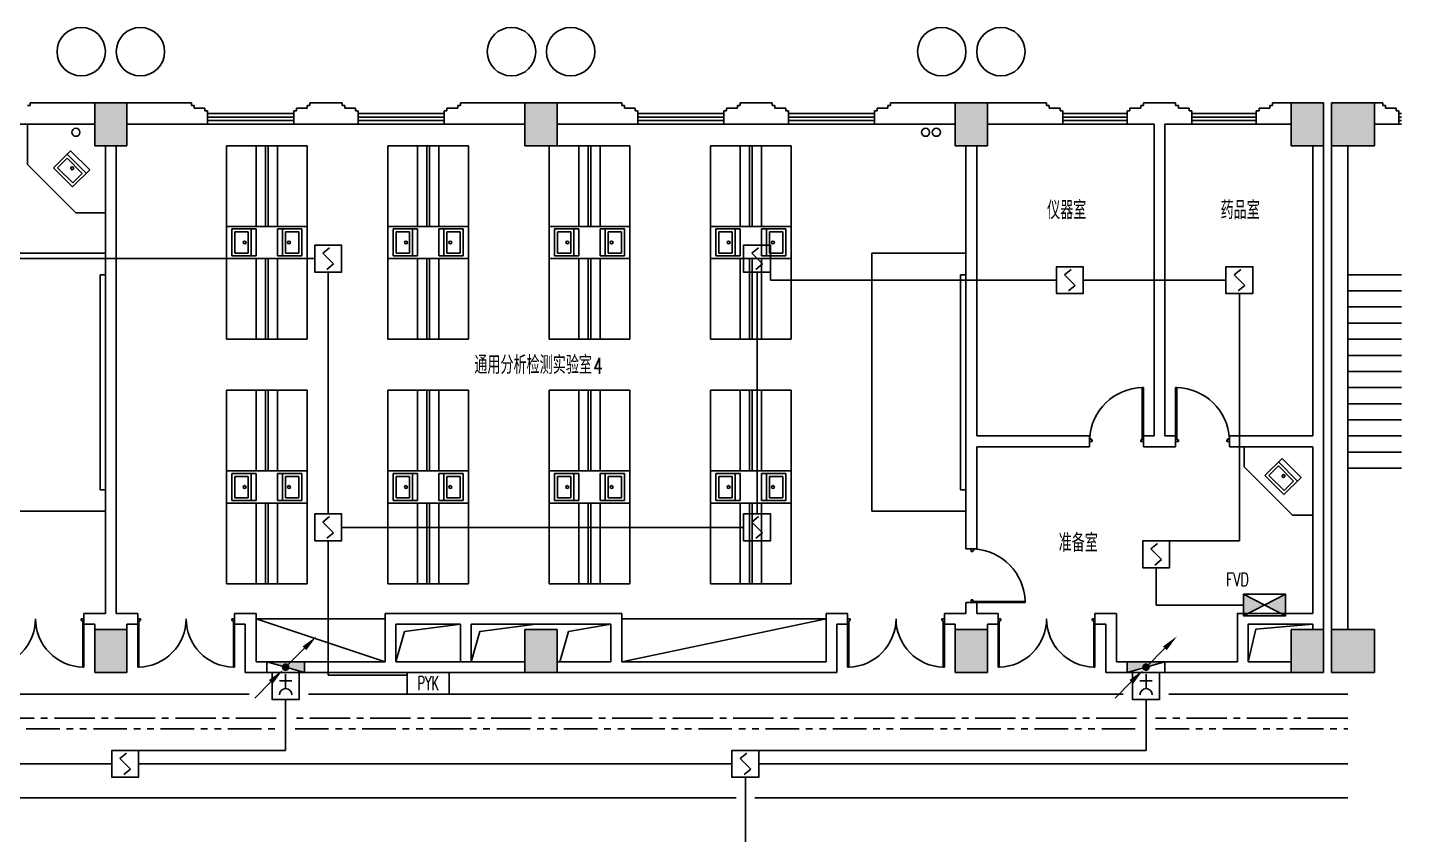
# Model space of a CAD drawing. Extents: x 190999 to 918899, y -200814 to 215286.
# Drawn here: x 259262 to 284812, y 10053 to 25067 of the extents above; entities that cross this region are included whole.
import ezdxf
from ezdxf.enums import TextEntityAlignment as Align

# ---------------------------------------------------------------- set-up
doc = ezdxf.new("R2010")
doc.units = 0
doc.header["$LTSCALE"] = 1000
doc.header["$MEASUREMENT"] = 0
doc.linetypes.add('CENTER2', pattern=[1.125, 0.75, -0.125, 0.125, -0.125])
doc.linetypes.add('PHANTOM2', pattern=[1.25, 0.625, -0.125, 0.125, -0.125, 0.125, -0.125])
for name, color, linetype in [('00-EQUIP', 3, 'Continuous'), ('00-LWIRE', 4, 'Continuous'), ('00-WIRE-4', 6, 'Continuous'), ('A-墙线', 2, 'Continuous'), ('A-外包装修', 250, 'Continuous'), ('A-外窗', 145, 'Continuous'), ('A-家具', 250, 'Continuous'), ('A-门', 167, 'Continuous'), ('COLUMN', 2, 'Continuous'), ('EQUIP_消火栓', 1, 'Continuous'), ('PUB_HATCH', 250, 'Continuous'), ('STAIR', 5, 'Continuous'), ('WIRE-4', 6, 'Continuous'), ('房间名称', 7, 'Continuous'), ('暖通-风-说明', 3, 'Continuous'), ('洞口线', 165, 'Continuous'), ('雨水管', 151, 'Continuous')]:
    doc.layers.add(name, color=color, linetype=linetype)
doc.styles.add('_COMPLEX', font='COMPLEX.shx', dxfattribs={"width": 0.5})
doc.styles.add('_TCH_DIM', font='SIMPLEX', dxfattribs={"bigfont": 'GBCBIG'})
doc.styles.add('HZ-ZGBZ', font='romanc.shx', dxfattribs={"width": 0.65})
doc.styles.get("Standard").update_dxf_attribs({"font": 'simhei.ttf'})
doc.styles.add('XXK', font='romans.shx', dxfattribs={"width": 0.75, "bigfont": 'hzf.shx'})
doc.styles.add('zz-1', font='arial.ttf', dxfattribs={"width": 0.8})
doc.linetypes.add('4INE', pattern='A,1,-0.15,["4",XXK,S=0.3,R=0,X=-0.1,Y=-0.1],-0.25', length=1.4)
doc.linetypes.add('BIG-DLINE', pattern='A,1,-0.15,["D",XXK,S=0.2,R=0,X=-0.1,Y=-0.09],-0.2', length=1.35)

# ---------------------------------------------------------------- blocks, each defined once
blk = doc.blocks.new('m1000')
at = {"layer": 'A-墙线'}
for p, q in [((0, 0), (0, 200)), ((1000, 0), (1000, 200))]:
    blk.add_line(p, q, dxfattribs=at)
at = {"layer": 'A-门'}
for p, q in [((0, 1100), (0, 100)), ((0, 1100), (20, 1100)), ((20, 1100), (20, 150)), ((0, 150), (30, 150)), ((0, 100), (50, 100)), ((30, 150), (30, 130)), ((30, 130), (50, 130)), ((50, 130), (50, 100)), ((950, 130), (950, 100)), ((970, 130), (950, 130)), ((1000, 100), (950, 100)), ((970, 150), (970, 130)), ((1000, 150), (970, 150)), ((1000, 150), (1000, 100))]:
    blk.add_line(p, q, dxfattribs=at)
blk.add_arc((0, 100), 1000, 2.866, 88.854, dxfattribs=at)
blk = doc.blocks.new('m1800')
at = {"layer": 'A-墙线'}
for p, q in [((-900, -100), (-900, 100)), ((900, -100), (900, 100))]:
    blk.add_line(p, q, dxfattribs=at)
at = {"layer": 'A-门'}
for p, q in [((-900, 900), (-900, 0)), ((-900, 900), (-880, 900)), ((-880, 900), (-880, 50)), ((880, 900), (880, 50)), ((900, 900), (880, 900)), ((900, 900), (900, 0)), ((-900, 50), (-870, 50)), ((-900, 0), (-850, 0)), ((-870, 50), (-870, 30)), ((-870, 30), (-850, 30)), ((-850, 30), (-850, 0)), ((850, 30), (850, 0)), ((870, 30), (850, 30)), ((900, 0), (850, 0)), ((870, 50), (870, 30)), ((900, 50), (870, 50))]:
    blk.add_line(p, q, dxfattribs=at)
for centre, start, end in [((-900, 0), 0, 88.7267), ((900, 0), 91.2733, 180)]:
    blk.add_arc(centre, 900, start, end, dxfattribs=at)
blk = doc.blocks.new('$TwtSys$00000434')
for p, q in [((-0.5, 0.5), (-0.5, -0.5)), ((-0.5, -0.5), (0.5, 0.5)), ((0.5, 0.5), (-0.5, 0.5)), ((0.5, -0.5), (0.5, 0.5)), ((-0.5, -0.5), (0.5, -0.5))]:
    blk.add_line(p, q)
blk.add_solid([(0.5, -0.5), (0.5, 0.5), (-0.5, -0.5)])
blk = doc.blocks.new('$plan$00001609')
at = {"linetype": 'Continuous'}
for p, q in [((0, -251), (0, 251)), ((0, 251), (450, 251)), ((93, -251), (93, 251)), ((146, -199), (146, 199)), ((146, 199), (397, 199)), ((397, 199), (397, -199)), ((450, 251), (450, -251)), ((0, -251), (450, -251)), ((146, -199), (397, -199))]:
    blk.add_line(p, q, dxfattribs=at)
blk.add_line((238, 2), (238, 0))
blk.add_arc((212, 0), 26, 4.716, 0, dxfattribs=at)
at = {"style": 'zz-1'}
for tag in ['YSIZE', 'XSIZE']:
    blk.add_attdef(tag, (0, 0), '', height=0.5, dxfattribs=at)
blk = doc.blocks.new('_LINKPT1')
at = {"color": 0}
blk.add_line((0, 0), (0, 0), dxfattribs=at)
blk = doc.blocks.new('J62IR8YJ')
for p, q in [((-0.5, 1), (0.5, 1)), ((-0.5, 0), (-0.5, 1)), ((0, 0.598), (0, 0.06)), ((0.5, 1), (0.5, 0)), ((0.5, 0), (-0.5, 0)), ((-0.231, 0.312), (0.231, 0.312))]:
    blk.add_line(p, q)
at = {"const_width": 0.04, "flags": 128}
blk.add_lwpolyline([(-0.5, 0), (-0.5, 1), (0.5, 1), (0.5, 0)], close=True, dxfattribs=at)
blk.add_arc((0, 0.829), 0.231, 180, 0)
at = {"xscale": 0.002, "yscale": 0.00200000000000955, "zscale": 0.002}
for p in [(0, 1), (-0.5, 0.5), (0, 0), (0.5, 0.5)]:
    blk.add_blockref('_LINKPT1', p, dxfattribs=at)
at = {"flags": 9}
blk.add_attdef('A', (0, 0), '', height=0.00002, dxfattribs=at)
blk = doc.blocks.new('3S1KCGW2')
for p, q in [((0.5, 0.5), (-0.5, 0.5)), ((-0.5, 0.5), (-0.5, -0.5)), ((-0.2, 0.2), (0.05, 0.4)), ((0, 0), (-0.2, 0.2)), ((0, 0), (0.2, -0.2)), ((0.5, -0.5), (0.5, 0.5)), ((-0.5, -0.5), (0.5, -0.5)), ((0.2, -0.2), (-0.05, -0.4))]:
    blk.add_line(p, q)
at = {"const_width": 0.04, "flags": 128}
blk.add_lwpolyline([(-0.5, -0.5), (-0.5, 0.5), (0.5, 0.5), (0.5, -0.5)], close=True, dxfattribs=at)
at = {"xscale": 0.002, "yscale": 0.002, "zscale": 0.002}
for p in [(-0.5, 0), (0, 0.5), (0.5, 0), (0, -0.5)]:
    blk.add_blockref('_LINKPT1', p, dxfattribs=at)
at = {"flags": 9}
blk.add_attdef('A', (0, 0), '', height=0.00002, dxfattribs=at)
blk = doc.blocks.new('6H2KALM6')
for p, q in [((-0.78, 0.4), (0.78, -0.4)), ((0.78, 0.4), (-0.78, -0.4)), ((0.78, 0.4), (-0.78, 0.4)), ((-0.78, 0.4), (-0.78, -0.4)), ((0.78, -0.4), (0.78, 0.4)), ((-0.78, -0.4), (0.78, -0.4))]:
    blk.add_line(p, q)
at = {"const_width": 0.04}
blk.add_lwpolyline([(-0.78, 0.4), (-0.78, -0.4), (0.78, -0.4), (0.78, 0.4)], close=True, dxfattribs=at)
for points in [[(-0.78, 0.4), (0, 0), (-0.78, -0.4)], [(0.78, 0.4), (0, 0), (0.78, -0.4)]]:
    blk.add_solid(points)
at = {"xscale": 0.002, "yscale": 0.002, "zscale": 0.002}
for p in [(-0.78, 0), (0, 0.4), (0.78, 0), (0, -0.4)]:
    blk.add_blockref('_LINKPT1', p, dxfattribs=at)
at = {"flags": 9}
blk.add_attdef('A', (0, 0), '', height=0.00002, dxfattribs=at)
blk = doc.blocks.new('6A2DRK5Q')
for p, q in [((0.78, 0.4), (-0.78, 0.4)), ((-0.78, 0.4), (-0.78, -0.4)), ((0.78, -0.4), (0.78, 0.4)), ((-0.78, -0.4), (0.78, -0.4))]:
    blk.add_line(p, q)
at = {"xscale": 0.002, "yscale": 0.002, "zscale": 0.002}
for p in [(-0.78, 0), (0, 0.4), (0.78, 0), (0, -0.4)]:
    blk.add_blockref('_LINKPT1', p, dxfattribs=at)
at = {"style": '_COMPLEX', "width": 0.6, "flags": 8}
blk.add_attdef('$TEXT$', text='', height=0.52, dxfattribs=at).set_placement((0, 0), align=Align.MIDDLE_CENTER)
at = {"flags": 9}
blk.add_attdef('A', (0, 0), '', height=0.00002, dxfattribs=at)
blk = doc.blocks.new('_WRLD1L')
for p, q in [((0.7, 0.7), (0, 0)), ((0.104, 0.104), (0.104, 0.104)), ((-0.104, -0.104), (-0.104, -0.104))]:
    blk.add_line(p, q)
at = {"const_width": 0.142}
blk.add_lwpolyline([(-0.071, 0, 1), (0.071, 0, 1)], format="xyb", close=True, dxfattribs=at)
blk.add_solid([(0.63, 0.77), (0.77, 0.63), (1.15, 1.15)])
at = {"width": 0.8, "flags": 9}
blk.add_attdef('A', (0, 0), '', height=0.00002, dxfattribs=at)
blk = doc.blocks.new('_WRLD10L')
for p, q in [((1.15, 1.15), (0.55, 0.55)), ((0.104, 0.104), (0.104, 0.104)), ((-0.104, -0.104), (-0.104, -0.104))]:
    blk.add_line(p, q)
at = {"const_width": 0.142}
blk.add_lwpolyline([(-0.071, 0, 1), (0.071, 0, 1)], format="xyb", close=True, dxfattribs=at)
blk.add_solid([(0.62, 0.48), (0.48, 0.62), (0.1, 0.1)])
at = {"width": 0.8, "flags": 9}
blk.add_attdef('A', (0, 0), '', height=0.00002, dxfattribs=at)

msp = doc.modelspace()

# ---------------------------------------------------------------- hatches: boundary and pattern name
at = {"layer": 'PUB_HATCH'}
for points in [[(261111.6, 23667.4), (260511.6, 23667.4), (260511.6, 22867.4), (261111.6, 22867.4)], [(269111.6, 23667.4), (268511.6, 23667.4), (268511.6, 22867.4), (269111.6, 22867.4)], [(277111.6, 23667.4), (276511.6, 23667.4), (276511.6, 22867.4), (277111.6, 22867.4)], [(283361.6, 23667.4), (282761.6, 23667.4), (282761.6, 22867.4), (283361.6, 22867.4)], [(284311.6, 23667.4), (283511.6, 23667.4), (283511.6, 22867.4), (284311.6, 22867.4)], [(261111.6, 13867.4), (260511.6, 13867.4), (260511.6, 13067.4), (261111.6, 13067.4)], [(269111.6, 13867.4), (268511.6, 13867.4), (268511.6, 13067.4), (269111.6, 13067.4)], [(277111.6, 13867.4), (276511.6, 13867.4), (276511.6, 13067.4), (277111.6, 13067.4)], [(283361.6, 13867.4), (282761.6, 13867.4), (282761.6, 13067.4), (283361.6, 13067.4)], [(284311.6, 13867.4), (283511.6, 13867.4), (283511.6, 13067.4), (284311.6, 13067.4)]]:
    msp.add_hatch(color=256, dxfattribs=at).paths.add_polyline_path(points)

# ---------------------------------------------------------------- linework, layer by layer
at = {"layer": '00-WIRE-4'}
for p, q in [((264603.5, 20767.4), (257066.5, 20767.4)), ((264853.5, 16017.4), (264853.5, 20517.4)), ((272828.3, 16017.4), (272828.3, 20517.4)), ((273078.3, 20517.4), (273078.3, 20367.4)), ((273078.3, 20367.4), (278393.9, 20367.4)), ((281547.2, 20367.4), (278893.9, 20367.4)), ((281797.2, 15517.4), (281797.2, 20117.4)), ((272578.3, 15767.4), (265103.5, 15767.4)), ((264853.5, 13017.4), (264853.5, 15517.4)), ((280499.1, 15517.4), (281797.2, 15517.4)), ((280249.1, 14323.3), (280249.1, 15017.4)), ((280249.1, 14323.3), (281871.6, 14323.3)), ((264061.9, 11617.4), (264061.9, 12567.4)), ((280061.6, 11617.4), (280061.6, 12567.4)), ((261328.3, 11617.4), (264061.9, 11617.4)), ((272861.6, 11617.4), (280061.6, 11617.4)), ((249795, 11367.4), (260828.3, 11367.4)), ((261328.3, 11367.4), (272361.6, 11367.4)), ((272861.6, 11367.4), (283811.6, 11367.4)), ((272611.6, 7217.4), (272611.6, 11117.4))]:
    msp.add_line(p, q, dxfattribs=at)
at = {"layer": '00-WIRE-4', "linetype": '4INE'}
for p, q in [((253236.6, 12667.4), (263386.9, 12667.4)), ((264486.9, 12667.4), (266321.6, 12667.4)), ((267101.6, 12667.4), (279636.6, 12667.4)), ((280486.6, 12667.4), (283811.6, 12667.4))]:
    msp.add_line(p, q, dxfattribs=at)
at = {"layer": '00-WIRE-4', "linetype": 'PHANTOM2'}
for p, q in [((252986.6, 12017.4), (263886.9, 12017.4)), ((264236.9, 12017.4), (279886.6, 12017.4)), ((280236.6, 12017.4), (283811.6, 12017.4))]:
    msp.add_line(p, q, dxfattribs=at)
at = {"layer": '00-WIRE-4', "linetype": 'CENTER2'}
for p, q in [((263886.9, 12217.4), (253061.6, 12217.4)), ((279886.6, 12217.4), (264236.9, 12217.4)), ((283811.6, 12217.4), (280236.6, 12217.4))]:
    msp.add_line(p, q, dxfattribs=at)
at = {"layer": '00-WIRE-4', "linetype": 'BIG-DLINE'}
for p, q in [((224236.6, 10738.8), (272436.6, 10738.8)), ((272786.6, 10738.8), (283811.6, 10738.8))]:
    msp.add_line(p, q, dxfattribs=at)
at = {"layer": 'A-墙线'}
for p, q in [((259311.6, 23617.4), (259261.6, 23617.4)), ((259311.6, 23667.4), (260511.6, 23667.4)), ((259311.6, 23667.4), (259311.6, 23617.4)), ((262311.6, 23667.4), (261111.6, 23667.4)), ((262311.6, 23667.4), (262311.6, 23617.4)), ((262311.6, 23617.4), (262361.6, 23617.4)), ((262361.6, 23617.4), (262361.6, 23567.4)), ((262361.6, 23567.4), (262561.6, 23567.4)), ((262561.6, 23567.4), (262561.6, 23517.4)), ((262561.6, 23517.4), (262611.6, 23517.4)), ((262611.6, 23517.4), (262611.6, 23267.4)), ((264261.6, 23517.4), (264211.6, 23517.4)), ((264211.6, 23517.4), (264211.6, 23267.4)), ((264261.6, 23567.4), (264261.6, 23517.4)), ((264461.6, 23567.4), (264261.6, 23567.4)), ((264461.6, 23617.4), (264461.6, 23567.4)), ((264511.6, 23617.4), (264461.6, 23617.4)), ((265111.6, 23667.4), (264511.6, 23667.4)), ((264511.6, 23667.4), (264511.6, 23617.4)), ((265111.6, 23667.4), (265111.6, 23617.4)), ((265111.6, 23617.4), (265161.6, 23617.4)), ((265161.6, 23617.4), (265161.6, 23567.4)), ((265161.6, 23567.4), (265361.6, 23567.4)), ((265361.6, 23567.4), (265361.6, 23517.4)), ((265361.6, 23517.4), (265411.6, 23517.4)), ((265411.6, 23517.4), (265411.6, 23267.4)), ((267061.6, 23517.4), (267011.6, 23517.4)), ((267011.6, 23517.4), (267011.6, 23267.4)), ((267061.6, 23567.4), (267061.6, 23517.4)), ((267261.6, 23567.4), (267061.6, 23567.4)), ((267261.6, 23617.4), (267261.6, 23567.4)), ((267311.6, 23617.4), (267261.6, 23617.4)), ((268511.6, 23667.4), (267311.6, 23667.4)), ((267311.6, 23667.4), (267311.6, 23617.4)), ((269111.6, 23667.4), (270311.6, 23667.4)), ((270311.6, 23667.4), (270311.6, 23617.4)), ((270311.6, 23617.4), (270361.6, 23617.4)), ((270361.6, 23617.4), (270361.6, 23567.4)), ((270361.6, 23567.4), (270561.6, 23567.4)), ((270561.6, 23567.4), (270561.6, 23517.4)), ((270561.6, 23517.4), (270611.6, 23517.4)), ((270611.6, 23517.4), (270611.6, 23267.4)), ((272261.6, 23517.4), (272211.6, 23517.4)), ((272211.6, 23517.4), (272211.6, 23267.4)), ((272261.6, 23567.4), (272261.6, 23517.4)), ((272461.6, 23567.4), (272261.6, 23567.4)), ((272461.6, 23617.4), (272461.6, 23567.4)), ((272511.6, 23617.4), (272461.6, 23617.4)), ((272511.6, 23667.4), (273111.6, 23667.4)), ((272511.6, 23667.4), (272511.6, 23617.4)), ((273111.6, 23667.4), (273111.6, 23617.4)), ((273111.6, 23617.4), (273161.6, 23617.4)), ((273161.6, 23617.4), (273161.6, 23567.4)), ((273161.6, 23567.4), (273361.6, 23567.4)), ((273361.6, 23567.4), (273361.6, 23517.4)), ((273361.6, 23517.4), (273411.6, 23517.4)), ((273411.6, 23517.4), (273411.6, 23267.4)), ((275061.6, 23517.4), (275011.6, 23517.4)), ((275011.6, 23517.4), (275011.6, 23267.4)), ((275061.6, 23567.4), (275061.6, 23517.4)), ((275261.6, 23567.4), (275061.6, 23567.4)), ((275261.6, 23617.4), (275261.6, 23567.4)), ((275311.6, 23617.4), (275261.6, 23617.4)), ((275311.6, 23667.4), (276511.6, 23667.4)), ((275311.6, 23667.4), (275311.6, 23617.4)), ((277111.6, 23667.4), (278211.6, 23667.4)), ((278211.6, 23667.4), (278211.6, 23617.4)), ((278211.6, 23617.4), (278261.6, 23617.4)), ((278261.6, 23617.4), (278261.6, 23567.4)), ((278261.6, 23567.4), (278461.6, 23567.4)), ((278461.6, 23567.4), (278461.6, 23517.4)), ((278461.6, 23517.4), (278511.6, 23517.4)), ((278511.6, 23517.4), (278511.6, 23267.4)), ((279761.6, 23517.4), (279711.6, 23517.4)), ((279711.6, 23517.4), (279711.6, 23267.4)), ((279761.6, 23567.4), (279761.6, 23517.4)), ((279961.6, 23567.4), (279761.6, 23567.4)), ((279961.6, 23617.4), (279961.6, 23567.4)), ((280011.6, 23617.4), (279961.6, 23617.4)), ((280011.6, 23667.4), (280611.6, 23667.4)), ((280011.6, 23667.4), (280011.6, 23617.4)), ((280611.6, 23667.4), (280611.6, 23617.4)), ((280611.6, 23617.4), (280661.6, 23617.4)), ((280661.6, 23617.4), (280661.6, 23567.4)), ((280661.6, 23567.4), (280861.6, 23567.4)), ((280861.6, 23567.4), (280861.6, 23517.4)), ((280861.6, 23517.4), (280911.6, 23517.4)), ((280911.6, 23517.4), (280911.6, 23267.4)), ((282161.6, 23517.4), (282111.6, 23517.4)), ((282111.6, 23517.4), (282111.6, 23267.4)), ((282161.6, 23567.4), (282161.6, 23517.4)), ((282361.6, 23567.4), (282161.6, 23567.4)), ((282361.6, 23617.4), (282361.6, 23567.4)), ((282411.6, 23617.4), (282361.6, 23617.4)), ((282411.6, 23667.4), (282761.6, 23667.4)), ((282411.6, 23667.4), (282411.6, 23617.4)), ((284461.6, 23667.4), (284311.6, 23667.4)), ((284461.6, 23667.4), (284461.6, 23617.4)), ((284461.6, 23617.4), (284511.6, 23617.4)), ((284511.6, 23617.4), (284511.6, 23567.4)), ((284511.6, 23567.4), (284711.6, 23567.4)), ((284711.6, 23567.4), (284711.6, 23517.4)), ((284711.6, 23517.4), (284761.6, 23517.4)), ((284761.6, 23517.4), (284761.6, 23267.4)), ((259011.6, 23267.4), (260511.6, 23267.4)), ((262611.6, 23267.4), (261111.6, 23267.4)), ((265411.6, 23267.4), (264211.6, 23267.4)), ((268511.6, 23267.4), (267011.6, 23267.4)), ((269111.6, 23267.4), (270611.6, 23267.4)), ((272211.6, 23267.4), (273411.6, 23267.4)), ((275011.6, 23267.4), (276511.6, 23267.4)), ((277111.6, 23267.4), (278511.6, 23267.4)), ((279711.6, 23267.4), (280211.6, 23267.4)), ((280211.6, 23267.4), (280211.6, 17467.4)), ((280411.6, 23267.4), (280411.6, 17467.4)), ((280411.6, 23267.4), (280911.6, 23267.4)), ((282111.6, 23267.4), (282761.6, 23267.4)), ((284761.6, 23267.4), (284311.6, 23267.4)), ((260711.6, 14167.4), (260711.6, 22867.4)), ((260911.6, 14167.4), (260911.6, 22867.4)), ((276711.6, 15367.4), (276711.6, 22867.4)), ((276911.6, 17467.4), (276911.6, 22867.4)), ((283161.6, 17467.4), (283161.6, 22867.4)), ((283361.6, 13867.4), (283361.6, 22867.4)), ((283511.6, 13867.4), (283511.6, 22867.4)), ((283811.6, 13867.4), (283811.6, 22867.4)), ((279011.6, 17467.4), (276911.6, 17467.4)), ((280211.6, 17467.4), (280011.6, 17467.4)), ((280611.6, 17467.4), (280411.6, 17467.4)), ((283161.6, 17467.4), (281611.6, 17467.4)), ((276911.6, 15367.4), (276911.6, 17267.4)), ((279011.6, 17267.4), (276911.6, 17267.4)), ((280611.6, 17267.4), (280011.6, 17267.4)), ((283161.6, 17267.4), (281611.6, 17267.4)), ((283161.6, 14167.4), (283161.6, 17267.4)), ((276711.6, 14167.4), (276711.6, 14367.4)), ((276911.6, 14167.4), (276911.6, 14367.4)), ((260311.6, 14167.4), (260711.6, 14167.4)), ((261311.6, 14167.4), (260911.6, 14167.4)), ((263111.6, 14167.4), (263511.6, 14167.4)), ((263511.6, 14167.4), (263511.6, 13267.4)), ((270311.6, 14167.4), (265911.6, 14167.4)), ((265911.6, 14167.4), (265911.6, 13267.4)), ((270311.6, 14167.4), (270311.6, 13267.4)), ((274511.6, 14167.4), (274111.6, 14167.4)), ((274111.6, 14167.4), (274111.6, 13267.4)), ((276311.6, 14167.4), (276711.6, 14167.4)), ((276911.6, 14167.4), (277311.6, 14167.4)), ((279111.6, 14167.4), (279511.6, 14167.4)), ((279511.6, 14167.4), (279511.6, 13267.4)), ((260511.6, 13967.4), (260311.6, 13967.4)), ((260511.6, 13867.4), (260511.6, 13967.4)), ((261111.6, 13967.4), (261311.6, 13967.4)), ((261111.6, 13867.4), (261111.6, 13967.4)), ((263111.6, 13967.4), (263311.6, 13967.4)), ((263311.6, 13967.4), (263311.6, 13067.4)), ((267311.6, 13967.4), (266111.6, 13967.4)), ((266111.6, 13267.4), (266111.6, 13967.4)), ((267311.6, 13967.4), (267311.6, 13267.4)), ((270111.6, 13967.4), (267511.6, 13967.4)), ((267511.6, 13267.4), (267511.6, 13967.4)), ((270111.6, 13267.4), (270111.6, 13967.4)), ((274511.6, 13967.4), (274311.6, 13967.4)), ((274311.6, 13967.4), (274311.6, 13067.4)), ((276511.6, 13967.4), (276311.6, 13967.4)), ((276511.6, 13867.4), (276511.6, 13967.4)), ((277111.6, 13967.4), (277311.6, 13967.4)), ((277111.6, 13867.4), (277111.6, 13967.4)), ((279111.6, 13967.4), (279311.6, 13967.4)), ((279311.6, 13967.4), (279311.6, 13067.4)), ((283161.6, 13867.4), (283161.6, 13967.4)), ((268511.6, 13067.4), (263311.6, 13067.4)), ((265911.6, 13267.4), (263511.6, 13267.4)), ((268511.6, 13267.4), (266111.6, 13267.4)), ((269111.6, 13267.4), (270111.6, 13267.4)), ((269111.6, 13067.4), (274311.6, 13067.4)), ((270311.6, 13267.4), (274111.6, 13267.4)), ((282761.6, 13067.4), (279311.6, 13067.4)), ((281761.6, 13267.4), (279511.6, 13267.4)), ((282761.6, 13267.4), (281961.6, 13267.4))]:
    msp.add_line(p, q, dxfattribs=at)
for points in [[(283161.6, 14167.4), (281761.6, 14167.4), (281761.6, 13267.4)], [(282661.6, 13967.4), (281961.6, 13967.4), (281961.6, 13267.4)], [(283161.6, 13967.4), (281961.6, 13967.4), (281961.6, 13267.4)]]:
    msp.add_lwpolyline(points, dxfattribs=at)
at = {"layer": 'A-外包装修'}
for centre in [(260261.6, 24617.4), (261361.6, 24617.4), (268261.6, 24617.4), (269361.6, 24617.4), (276261.6, 24617.4), (277361.6, 24617.4)]:
    msp.add_circle(centre, 450, dxfattribs=at)
at = {"layer": 'A-外窗'}
for p, q in [((262611.6, 23467.4), (264211.6, 23467.4)), ((262611.6, 23397.4), (264211.6, 23397.4)), ((262611.6, 23337.4), (264211.6, 23337.4)), ((262611.6, 23267.4), (264211.6, 23267.4)), ((267011.6, 23467.4), (265411.6, 23467.4)), ((267011.6, 23397.4), (265411.6, 23397.4)), ((267011.6, 23337.4), (265411.6, 23337.4)), ((267011.6, 23267.4), (265411.6, 23267.4)), ((270611.6, 23467.4), (272211.6, 23467.4)), ((270611.6, 23397.4), (272211.6, 23397.4)), ((270611.6, 23337.4), (272211.6, 23337.4)), ((270611.6, 23267.4), (272211.6, 23267.4)), ((275011.6, 23467.4), (273411.6, 23467.4)), ((275011.6, 23397.4), (273411.6, 23397.4)), ((275011.6, 23337.4), (273411.6, 23337.4)), ((275011.6, 23267.4), (273411.6, 23267.4)), ((278511.6, 23467.4), (279711.6, 23467.4)), ((278511.6, 23397.4), (279711.6, 23397.4)), ((278511.6, 23337.4), (279711.6, 23337.4)), ((278511.6, 23267.4), (279711.6, 23267.4)), ((282111.6, 23467.4), (280911.6, 23467.4)), ((282111.6, 23397.4), (280911.6, 23397.4)), ((282111.6, 23337.4), (280911.6, 23337.4)), ((282111.6, 23267.4), (280911.6, 23267.4)), ((284811.6, 23467.4), (284761.6, 23467.4)), ((284811.6, 23397.4), (284761.6, 23397.4)), ((284811.6, 23337.4), (284761.6, 23337.4)), ((284811.6, 23267.4), (284761.6, 23267.4))]:
    msp.add_line(p, q, dxfattribs=at)
at = {"layer": 'A-家具'}
for p, q in [((259261.6, 22517.4), (259261.6, 23267.4)), ((262961.6, 19267.4), (262961.6, 22867.4)), ((264461.6, 22867.4), (262961.6, 22867.4)), ((263511.6, 21367.4), (263511.6, 22867.4)), ((263686.6, 21367.4), (263686.6, 22867.4)), ((263736.6, 21367.4), (263736.6, 22867.4)), ((263911.6, 21367.4), (263911.6, 22867.4)), ((264461.6, 19267.4), (264461.6, 22867.4)), ((265961.6, 19267.4), (265961.6, 22867.4)), ((267461.6, 22867.4), (265961.6, 22867.4)), ((266511.6, 21367.4), (266511.6, 22867.4)), ((266686.6, 21367.4), (266686.6, 22867.4)), ((266736.6, 21367.4), (266736.6, 22867.4)), ((266911.6, 21367.4), (266911.6, 22867.4)), ((267461.6, 19267.4), (267461.6, 22867.4)), ((268961.6, 19267.4), (268961.6, 22867.4)), ((270461.6, 22867.4), (268961.6, 22867.4)), ((269511.6, 21367.4), (269511.6, 22867.4)), ((269686.6, 21367.4), (269686.6, 22867.4)), ((269736.6, 21367.4), (269736.6, 22867.4)), ((269911.6, 21367.4), (269911.6, 22867.4)), ((270461.6, 19267.4), (270461.6, 22867.4)), ((271961.6, 19267.4), (271961.6, 22867.4)), ((273461.6, 22867.4), (271961.6, 22867.4)), ((272511.6, 21367.4), (272511.6, 22867.4)), ((272686.6, 21367.4), (272686.6, 22867.4)), ((272736.6, 21367.4), (272736.6, 22867.4)), ((272911.6, 21367.4), (272911.6, 22867.4)), ((273461.6, 19267.4), (273461.6, 22867.4)), ((259261.6, 22517.4), (260161.6, 21617.4)), ((260161.6, 21617.4), (260711.6, 21617.4)), ((264461.6, 21367.4), (262961.6, 21367.4)), ((267461.6, 21367.4), (265961.6, 21367.4)), ((270461.6, 21367.4), (268961.6, 21367.4)), ((273461.6, 21367.4), (271961.6, 21367.4)), ((260711.6, 20867.4), (258961.6, 20867.4)), ((264461.6, 20767.4), (262961.6, 20767.4)), ((263511.6, 19267.4), (263511.6, 20767.4)), ((263686.6, 19267.4), (263686.6, 20767.4)), ((263736.6, 19267.4), (263736.6, 20767.4)), ((263911.6, 19267.4), (263911.6, 20767.4)), ((267461.6, 20767.4), (265961.6, 20767.4)), ((266511.6, 19267.4), (266511.6, 20767.4)), ((266686.6, 19267.4), (266686.6, 20767.4)), ((266736.6, 19267.4), (266736.6, 20767.4)), ((266911.6, 19267.4), (266911.6, 20767.4)), ((270461.6, 20767.4), (268961.6, 20767.4)), ((269511.6, 19267.4), (269511.6, 20767.4)), ((269686.6, 19267.4), (269686.6, 20767.4)), ((269736.6, 19267.4), (269736.6, 20767.4)), ((269911.6, 19267.4), (269911.6, 20767.4)), ((273461.6, 20767.4), (271961.6, 20767.4)), ((272511.6, 19267.4), (272511.6, 20767.4)), ((272686.6, 19267.4), (272686.6, 20767.4)), ((272736.6, 19267.4), (272736.6, 20767.4)), ((272911.6, 19267.4), (272911.6, 20767.4)), ((274961.6, 16067.4), (274961.6, 20867.4)), ((276711.6, 20867.4), (274961.6, 20867.4)), ((260611.6, 16467.4), (260611.6, 20467.4)), ((260711.6, 20467.4), (260611.6, 20467.4)), ((276611.6, 16467.4), (276611.6, 20467.4)), ((276711.6, 20467.4), (276611.6, 20467.4)), ((264461.6, 19267.4), (262961.6, 19267.4)), ((267461.6, 19267.4), (265961.6, 19267.4)), ((270461.6, 19267.4), (268961.6, 19267.4)), ((273461.6, 19267.4), (271961.6, 19267.4)), ((262961.6, 14717.4), (262961.6, 18317.4)), ((264461.6, 18317.4), (262961.6, 18317.4)), ((263511.6, 16817.4), (263511.6, 18317.4)), ((263686.6, 16817.4), (263686.6, 18317.4)), ((263736.6, 16817.4), (263736.6, 18317.4)), ((263911.6, 16817.4), (263911.6, 18317.4)), ((264461.6, 14717.4), (264461.6, 18317.4)), ((265961.6, 14717.4), (265961.6, 18317.4)), ((267461.6, 18317.4), (265961.6, 18317.4)), ((266511.6, 16817.4), (266511.6, 18317.4)), ((266686.6, 16817.4), (266686.6, 18317.4)), ((266736.6, 16817.4), (266736.6, 18317.4)), ((266911.6, 16817.4), (266911.6, 18317.4)), ((267461.6, 14717.4), (267461.6, 18317.4)), ((270461.6, 18317.4), (268961.6, 18317.4)), ((268961.6, 14717.4), (268961.6, 18317.4)), ((269511.6, 16817.4), (269511.6, 18317.4)), ((269686.6, 16817.4), (269686.6, 18317.4)), ((269736.6, 16817.4), (269736.6, 18317.4)), ((269911.6, 16817.4), (269911.6, 18317.4)), ((270461.6, 14717.4), (270461.6, 18317.4)), ((271961.6, 14717.4), (271961.6, 18317.4)), ((273461.6, 18317.4), (271961.6, 18317.4)), ((272511.6, 16817.4), (272511.6, 18317.4)), ((272686.6, 16817.4), (272686.6, 18317.4)), ((272736.6, 16817.4), (272736.6, 18317.4)), ((272911.6, 16817.4), (272911.6, 18317.4)), ((273461.6, 14717.4), (273461.6, 18317.4)), ((281886.6, 16892.4), (281886.6, 17267.4)), ((281886.6, 16892.4), (282786.6, 15992.4)), ((264461.6, 16817.4), (262961.6, 16817.4)), ((267461.6, 16817.4), (265961.6, 16817.4)), ((270461.6, 16817.4), (268961.6, 16817.4)), ((273461.6, 16817.4), (271961.6, 16817.4)), ((260711.6, 16467.4), (260611.6, 16467.4)), ((276711.6, 16467.4), (276611.6, 16467.4)), ((264461.6, 16217.4), (262961.6, 16217.4)), ((263511.6, 14717.4), (263511.6, 16217.4)), ((263686.6, 14717.4), (263686.6, 16217.4)), ((263736.6, 14717.4), (263736.6, 16217.4)), ((263911.6, 14717.4), (263911.6, 16217.4)), ((267461.6, 16217.4), (265961.6, 16217.4)), ((266511.6, 14717.4), (266511.6, 16217.4)), ((266686.6, 14717.4), (266686.6, 16217.4)), ((266736.6, 14717.4), (266736.6, 16217.4)), ((266911.6, 14717.4), (266911.6, 16217.4)), ((270461.6, 16217.4), (268961.6, 16217.4)), ((269511.6, 14717.4), (269511.6, 16217.4)), ((269686.6, 14717.4), (269686.6, 16217.4)), ((269736.6, 14717.4), (269736.6, 16217.4)), ((269911.6, 14717.4), (269911.6, 16217.4)), ((273461.6, 16217.4), (271961.6, 16217.4)), ((272511.6, 14717.4), (272511.6, 16217.4)), ((272686.6, 14717.4), (272686.6, 16217.4)), ((272736.6, 14717.4), (272736.6, 16217.4)), ((272911.6, 14717.4), (272911.6, 16217.4)), ((260711.6, 16067.4), (258961.6, 16067.4)), ((276711.6, 16067.4), (274961.6, 16067.4)), ((282786.6, 15992.4), (283161.6, 15992.4)), ((264461.6, 14717.4), (262961.6, 14717.4)), ((267461.6, 14717.4), (265961.6, 14717.4)), ((270461.6, 14717.4), (268961.6, 14717.4)), ((273461.6, 14717.4), (271961.6, 14717.4)), ((265911.6, 14067.4), (263511.6, 14067.4)), ((263511.6, 14067.4), (265911.6, 13267.4)), ((270311.6, 14067.4), (274111.6, 14067.4)), ((270311.6, 13267.4), (274111.6, 14067.4))]:
    msp.add_line(p, q, dxfattribs=at)
at = {"layer": 'COLUMN'}
for p, q in [((261111.6, 23667.4), (260511.6, 23667.4)), ((260511.6, 23667.4), (260511.6, 22867.4)), ((261111.6, 22867.4), (261111.6, 23667.4)), ((269111.6, 23667.4), (268511.6, 23667.4)), ((268511.6, 23667.4), (268511.6, 22867.4)), ((269111.6, 22867.4), (269111.6, 23667.4)), ((277111.6, 23667.4), (276511.6, 23667.4)), ((276511.6, 23667.4), (276511.6, 22867.4)), ((277111.6, 22867.4), (277111.6, 23667.4)), ((283361.6, 23667.4), (282761.6, 23667.4)), ((282761.6, 23667.4), (282761.6, 22867.4)), ((283361.6, 22867.4), (283361.6, 23667.4)), ((284311.6, 23667.4), (283511.6, 23667.4)), ((283511.6, 23667.4), (283511.6, 22867.4)), ((284311.6, 22867.4), (284311.6, 23667.4)), ((260511.6, 22867.4), (261111.6, 22867.4)), ((268511.6, 22867.4), (269111.6, 22867.4)), ((276511.6, 22867.4), (277111.6, 22867.4)), ((282761.6, 22867.4), (283361.6, 22867.4)), ((283511.6, 22867.4), (284311.6, 22867.4)), ((261111.6, 13867.4), (260511.6, 13867.4)), ((260511.6, 13867.4), (260511.6, 13067.4)), ((261111.6, 13067.4), (261111.6, 13867.4)), ((269111.6, 13867.4), (268511.6, 13867.4)), ((268511.6, 13867.4), (268511.6, 13067.4)), ((269111.6, 13067.4), (269111.6, 13867.4)), ((277111.6, 13867.4), (276511.6, 13867.4)), ((276511.6, 13867.4), (276511.6, 13067.4)), ((277111.6, 13067.4), (277111.6, 13867.4)), ((283361.6, 13867.4), (282761.6, 13867.4)), ((282761.6, 13867.4), (282761.6, 13067.4)), ((283361.6, 13067.4), (283361.6, 13867.4)), ((284311.6, 13867.4), (283511.6, 13867.4)), ((283511.6, 13867.4), (283511.6, 13067.4)), ((284311.6, 13067.4), (284311.6, 13867.4)), ((260511.6, 13067.4), (261111.6, 13067.4)), ((268511.6, 13067.4), (269111.6, 13067.4)), ((276511.6, 13067.4), (277111.6, 13067.4)), ((282761.6, 13067.4), (283361.6, 13067.4)), ((283511.6, 13067.4), (284311.6, 13067.4))]:
    msp.add_line(p, q, dxfattribs=at)
at = {"layer": 'STAIR'}
for p, q in [((283811.6, 20467.4), (283811.6, 16867.4)), ((284811.6, 20467.4), (283811.6, 20467.4)), ((284811.6, 20167.4), (283811.6, 20167.4)), ((284811.6, 19867.4), (283811.6, 19867.4)), ((284811.6, 19567.4), (283811.6, 19567.4)), ((284811.6, 19267.4), (283811.6, 19267.4)), ((284811.6, 18967.4), (283811.6, 18967.4)), ((284811.6, 18667.4), (283811.6, 18667.4)), ((284811.6, 18367.4), (283811.6, 18367.4)), ((284811.6, 18067.4), (283811.6, 18067.4)), ((284811.6, 17767.4), (283811.6, 17767.4)), ((284811.6, 17467.4), (283811.6, 17467.4)), ((284811.6, 17167.4), (283811.6, 17167.4)), ((284811.6, 16867.4), (283811.6, 16867.4))]:
    msp.add_line(p, q, dxfattribs=at)
at = {"layer": 'WIRE-4'}
msp.add_line((266321.6, 13017.4), (264853.5, 13017.4), dxfattribs=at)
at = {"layer": '洞口线', "ltscale": 2}
for points in [[(266111.6, 13267.4), (266272.6, 13829.5), (267311.6, 13967.4)], [(267511.6, 13267.4), (267672.6, 13829.5), (268711.6, 13967.4)], [(269161.6, 13267.4), (269322.6, 13829.5), (270111.6, 13967.4)], [(281961.6, 13267.4), (282104.1, 13872.3), (283161.6, 13967.4)]]:
    msp.add_lwpolyline(points, dxfattribs=at)
at = {"layer": '雨水管'}
for centre in [(260161.6, 23117.4), (275961.6, 23117.4), (276161.6, 23117.4)]:
    msp.add_circle(centre, 75, dxfattribs=at)

# ---------------------------------------------------------------- block references
at = {"layer": '00-EQUIP', "xscale": 500, "yscale": 500, "zscale": 500}
for name, p in [('3S1KCGW2', (264853.5, 20767.4)), ('3S1KCGW2', (272828.3, 20767.4)), ('3S1KCGW2', (278643.9, 20367.4)), ('3S1KCGW2', (281797.2, 20367.4)), ('3S1KCGW2', (264853.5, 15767.4)), ('3S1KCGW2', (272828.3, 15767.4)), ('3S1KCGW2', (280249.1, 15267.4)), ('6H2KALM6', (282261.6, 14323.3)), ('6H2KALM6', (282261.6, 14323.3))]:
    msp.add_blockref(name, p, dxfattribs=at)
at = {"layer": '00-EQUIP', "xscale": 500, "yscale": 500, "zscale": 500, "rotation": 180}
for name, p in [('J62IR8YJ', (264061.9, 13067.4)), ('J62IR8YJ', (280061.6, 13067.4)), ('3S1KCGW2', (261078.3, 11367.4)), ('3S1KCGW2', (272611.6, 11367.4))]:
    msp.add_blockref(name, p, dxfattribs=at)
at = {"layer": '00-EQUIP', "xscale": 500, "yscale": 500, "zscale": 500}
msp.add_blockref('6A2DRK5Q', (266711.6, 12867.4), dxfattribs=at).add_auto_attribs({'$TEXT$': 'PYK'})
at = {"layer": '00-LWIRE', "xscale": 500, "yscale": 500, "zscale": 500}
for p in [(264061.9, 13167.4), (280061.6, 13167.4)]:
    msp.add_blockref('_WRLD1L', p, dxfattribs=at)
at = {"layer": '00-LWIRE', "xscale": 500, "yscale": 500, "zscale": 500, "rotation": 180}
for p in [(264061.9, 13167.4), (280061.6, 13167.4)]:
    msp.add_blockref('_WRLD10L', p, dxfattribs=at)
at = {"layer": 'A-家具'}
for p, rotation in [((260242, 22597.7), 225.0000000000001), ((263511.6, 21067.4), 180), ((266511.6, 21067.4), 180), ((269511.6, 21067.4), 180), ((272511.6, 21067.4), 180), ((282767, 16872.7), 225.0000000000001), ((263511.6, 16517.4), 180), ((266511.6, 16517.4), 180), ((269511.6, 16517.4), 180), ((272511.6, 16517.4), 180)]:
    msp.add_blockref('$plan$00001609', p, dxfattribs=dict(at, rotation=rotation))
at = {"layer": 'A-家具', "yscale": -1}
for p in [(263911.6, 21067.4), (266911.6, 21067.4), (269911.6, 21067.4), (272911.6, 21067.4), (263911.6, 16517.4), (266911.6, 16517.4), (269911.6, 16517.4), (272911.6, 16517.4)]:
    msp.add_blockref('$plan$00001609', p, dxfattribs=at)
at = {"layer": 'A-门', "xscale": -1}
msp.add_blockref('m1000', (280011.6, 17267.4), dxfattribs=at)
at = {"layer": 'A-门'}
msp.add_blockref('m1000', (280611.6, 17267.4), dxfattribs=at)
at = {"layer": 'A-门', "xscale": -1}
for name, p, rotation in [('m1000', (276711.6, 14367.4), 270), ('m1800', (262211.6, 14067.4), 180), ('m1800', (278211.6, 14067.4), 180)]:
    msp.add_blockref(name, p, dxfattribs=dict(at, rotation=rotation))
at = {"layer": 'A-门', "rotation": 180}
for p in [(259411.6, 14067.4), (275411.6, 14067.4)]:
    msp.add_blockref('m1800', p, dxfattribs=at)
at = {"layer": 'EQUIP_消火栓', "yscale": 200, "zscale": 700, "rotation": 180}
for p, xscale in [((264061.9, 13167.4), -700), ((280061.6, 13167.4), 700)]:
    msp.add_blockref('$TwtSys$00000434', p, dxfattribs=dict(at, xscale=xscale))

# ---------------------------------------------------------------- texts
at = {"layer": '房间名称', "style": '_TCH_DIM'}
for s, p in [('仪器室', (278221.3, 21500.4)), ('药品室', (281446.6, 21500.4)), ('通用分析检测实验室', (267570.4, 18621.2)), ('准备室', (278436.4, 15312.3))]:
    msp.add_text(s, height=337.59, dxfattribs=at).set_placement(p)
at = {"layer": '房间名称', "style": '_TCH_DIM', "width": 0.705882}
msp.add_text('4', height=297.5, dxfattribs=at).set_placement((269782.1, 18621.2))
at = {"layer": '暖通-风-说明', "style": 'HZ-ZGBZ', "width": 0.7}
msp.add_text('FVD', height=250, dxfattribs=at).set_placement((281545.1, 14673.5))

doc.saveas('drawing.dxf')
